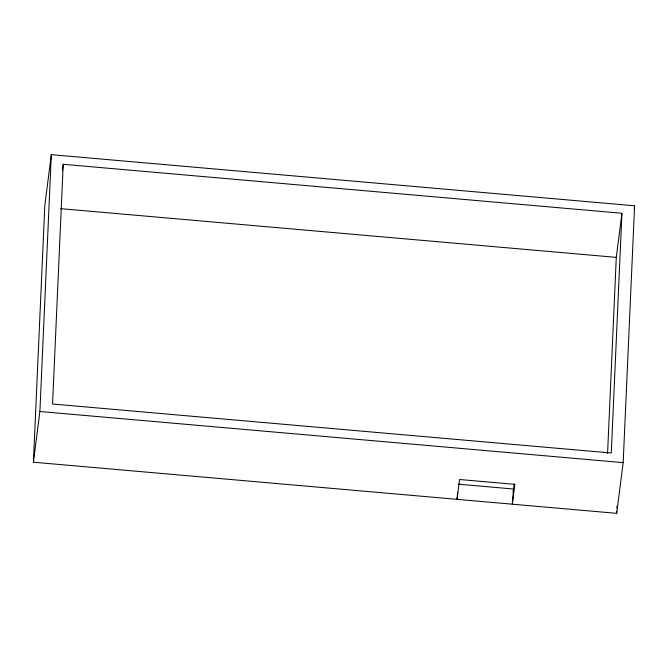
<?xml version="1.0" encoding="UTF-8"?>
<svg xmlns="http://www.w3.org/2000/svg" width="668" height="668" viewBox="0 0 668 668"><rect width="100%" height="100%" fill="white"/><g stroke="black" fill="none" stroke-linecap="round" stroke-linejoin="round"><path stroke-width="1" d="M33.4 462.206L44.823 205.36L51.319 154.659L634.6 205.794L623.177 462.64L616.681 513.341L33.4 462.206L39.896 411.505L51.319 154.659M63.218 164.295L52.555 404.015L611.278 453.004L621.941 213.276L63.218 164.295L62.433 170.449M512.431 501.342L512.515 499.439M607.579 453.313L616.288 257.372L621.941 213.276M616.681 513.341L616.773 511.262M616.915 508.148L617.007 506.06M457.622 492.266L457.046 499.347L459.592 479.507L514.844 484.35L512.306 504.19L513.533 489.018L458.273 484.175M513.166 491.848L514.185 483.933M634.199 208.9L634.6 205.794M60.688 208.658L616.288 257.372M39.896 411.505L623.177 462.64"/></g></svg>
